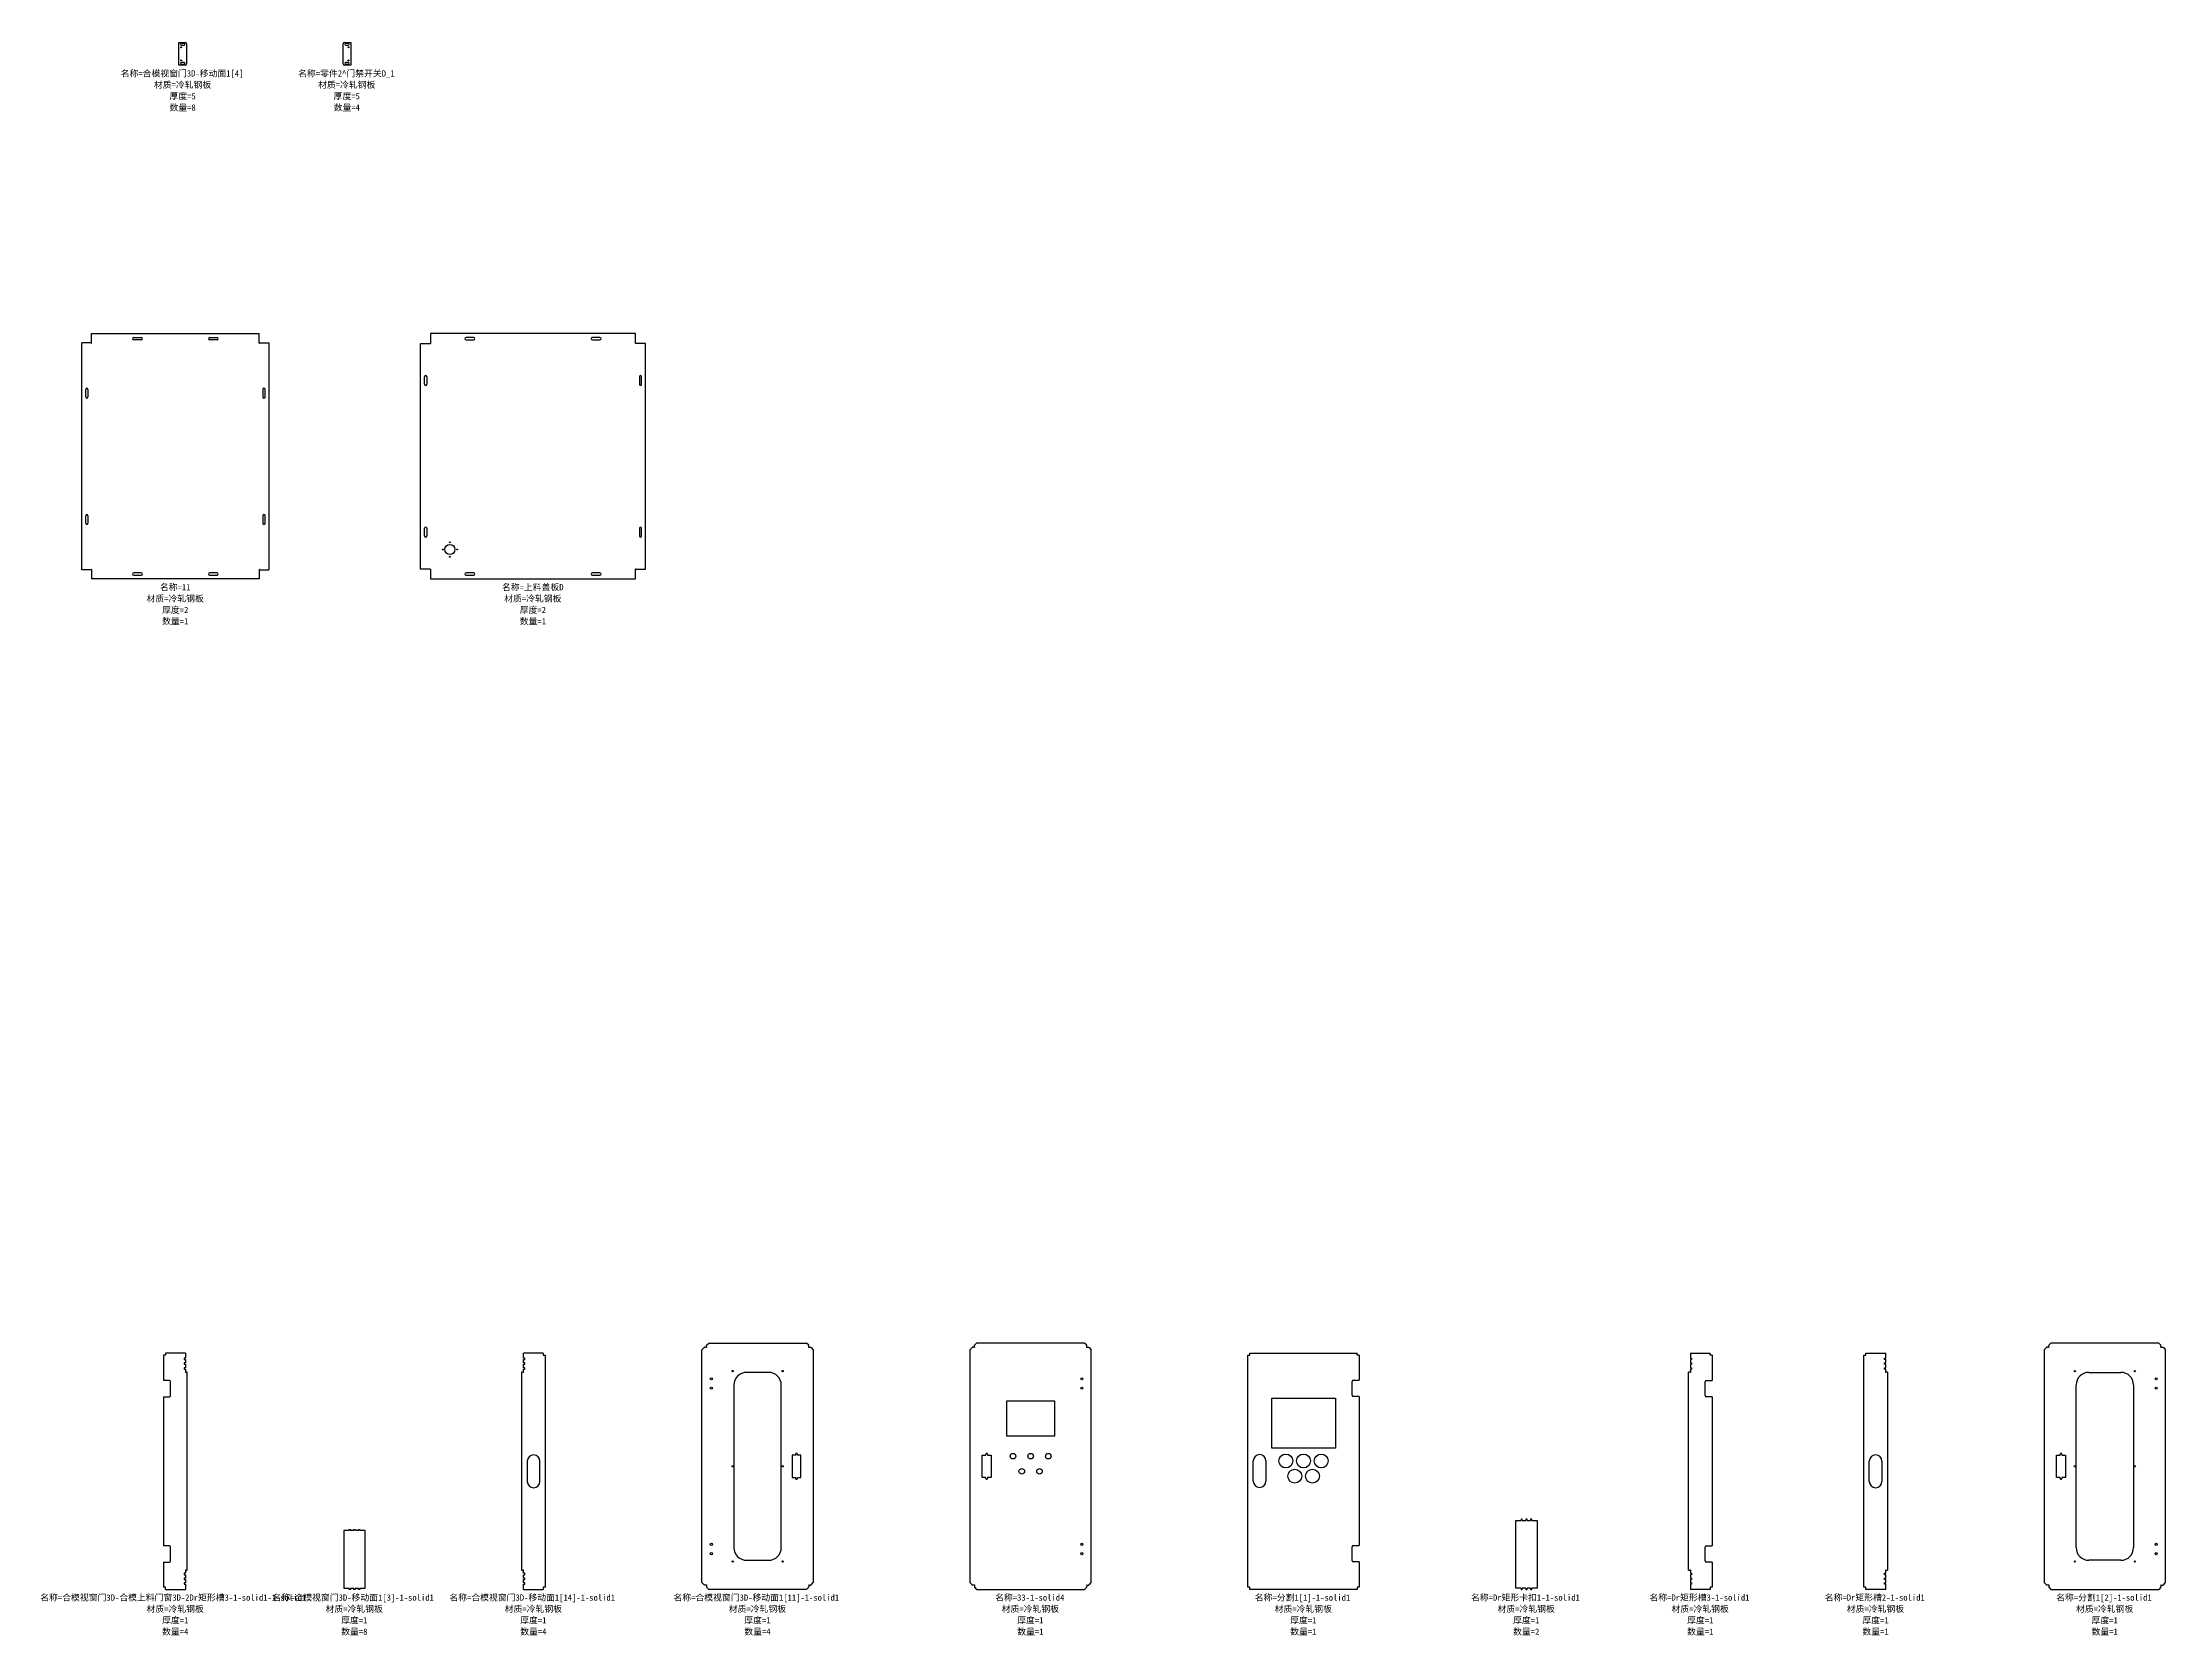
# Model space of a CAD drawing. Header units: millimetres. Extents: x -526 to 7881, y -8183 to -1876.
import ezdxf

# ---------------------------------------------------------------- set-up
doc = ezdxf.new("R2010")
doc.units = ezdxf.units.MM
doc.layers.add('零件信息', color=131, linetype='Continuous')
doc.styles.add('SLDTEXTSTYLE1', font='', dxfattribs={"bigfont": 'bigfont'})
doc.styles.get('SLDTEXTSTYLE1').set_extended_font_data('宋体')

msp = doc.modelspace()

# ---------------------------------------------------------------- linework, layer by layer
at = {"color": 7, "linetype": 'Continuous', "lineweight": 25}
for p, q in [((14.3, -1966), (14.3, -1876)), ((14.3, -1876), (39.3, -1876)), ((34.3, -1880), (24.3, -1880)), ((24.3, -1887), (34.3, -1887)), ((44.3, -1881), (44.3, -1961)), ((664.3, -1961), (664.3, -1881)), ((669.3, -1876), (694.3, -1876)), ((684.3, -1880), (674.3, -1880)), ((674.3, -1887), (684.3, -1887)), ((694.3, -1876), (694.3, -1966)), ((39.3, -1966), (14.3, -1966)), ((34.3, -1955), (24.3, -1955)), ((24.3, -1962), (34.3, -1962)), ((694.3, -1966), (669.3, -1966)), ((684.3, -1955), (674.3, -1955)), ((674.3, -1962), (684.3, -1962)), ((-370.6, -3963.4), (-370.6, -3065.4)), ((-333.3, -3065.4), (-370.6, -3065.4)), ((-333.3, -3066.1), (-333.3, -3065.4)), ((-333.3, -3066.1), (-331.7, -3066.1)), ((-331.7, -3066.1), (-331.7, -3028.8)), ((-331.7, -3028.8), (331.7, -3028.8)), ((-165, -3044.3), (-135, -3044.3)), ((-135, -3053.3), (-165, -3053.3)), ((135, -3044.3), (165, -3044.3)), ((165, -3053.3), (135, -3053.3)), ((331.7, -3066.1), (331.7, -3028.8)), ((331.7, -3066.1), (333.3, -3066.1)), ((333.3, -3066.1), (333.3, -3065.4)), ((333.3, -3065.4), (370.6, -3065.4)), ((370.6, -3065.4), (370.6, -3963.4)), ((970.6, -3960.7), (970.6, -3068.1)), ((970.6, -3068.1), (1007.9, -3068.1)), ((1007.9, -3068.1), (1009.9, -3068.1)), ((1009.9, -3028.8), (1009.9, -3066.1)), ((1822.5, -3028.8), (1009.9, -3028.8)), ((1009.9, -3066.1), (1009.9, -3068.1)), ((1009.9, -3068.1), (1009.9, -3068.1)), ((1181.2, -3044.3), (1151.2, -3044.3)), ((1151.2, -3053.3), (1181.2, -3053.3)), ((1681.2, -3044.3), (1651.2, -3044.3)), ((1651.2, -3053.3), (1681.2, -3053.3)), ((1822.5, -3066.1), (1822.5, -3028.8)), ((1822.5, -3066.1), (1822.5, -3068.1)), ((1822.5, -3068.1), (1822.5, -3068.1)), ((1824.5, -3068.1), (1822.5, -3068.1)), ((1861.8, -3068.1), (1824.5, -3068.1)), ((1861.8, -3960.7), (1861.8, -3068.1)), ((-355.1, -3279.4), (-355.1, -3249.4)), ((-346.1, -3249.4), (-346.1, -3279.4)), ((346.1, -3249.4), (346.1, -3279.4)), ((355.1, -3279.4), (355.1, -3249.4)), ((986.1, -3229.4), (986.1, -3199.4)), ((995.1, -3199.4), (995.1, -3229.4)), ((1837.3, -3199.4), (1837.3, -3229.4)), ((1846.3, -3229.4), (1846.3, -3199.4)), ((-355.1, -3779.4), (-355.1, -3749.4)), ((-346.1, -3749.4), (-346.1, -3779.4)), ((346.1, -3749.4), (346.1, -3779.4)), ((355.1, -3779.4), (355.1, -3749.4)), ((986.1, -3829.4), (986.1, -3799.4)), ((995.1, -3799.4), (995.1, -3829.4)), ((1837.3, -3799.4), (1837.3, -3829.4)), ((1846.3, -3829.4), (1846.3, -3799.4)), ((-333.3, -3963.4), (-370.6, -3963.4)), ((-331.7, -3962.7), (-333.3, -3962.7)), ((-333.3, -3962.7), (-333.3, -3963.4)), ((-331.7, -3962.7), (-331.7, -4000)), ((331.7, -4000), (-331.7, -4000)), ((-135, -3975.5), (-165, -3975.5)), ((-165, -3984.5), (-135, -3984.5)), ((165, -3975.5), (135, -3975.5)), ((135, -3984.5), (165, -3984.5)), ((333.3, -3962.7), (331.7, -3962.7)), ((331.7, -3962.7), (331.7, -4000)), ((333.3, -3962.7), (333.3, -3963.4)), ((333.3, -3963.4), (370.6, -3963.4)), ((1007.9, -3960.7), (970.6, -3960.7)), ((1007.9, -3960.7), (1009.9, -3960.7)), ((1009.9, -3962.7), (1009.9, -3960.7)), ((1009.9, -3960.7), (1009.9, -3960.7)), ((1009.9, -3962.7), (1009.9, -4000)), ((1009.9, -4000), (1822.5, -4000)), ((1181.2, -3975.5), (1151.2, -3975.5)), ((1151.2, -3984.5), (1181.2, -3984.5)), ((1681.2, -3975.5), (1651.2, -3975.5)), ((1651.2, -3984.5), (1681.2, -3984.5)), ((1824.5, -3960.7), (1822.5, -3960.7)), ((1822.5, -3960.7), (1822.5, -3960.7)), ((1822.5, -3962.7), (1822.5, -3960.7)), ((1822.5, -4000), (1822.5, -3962.7)), ((1824.5, -3960.7), (1861.8, -3960.7)), ((2094, -7042.9), (2085.3, -7051.6)), ((2085.3, -7973.2), (2085.3, -7051.6)), ((2094, -7043.4), (2094, -7042.9)), ((2094.9, -7043.1), (2094, -7043.4)), ((2094.9, -7041.4), (2094.9, -7043.1)), ((2102.3, -7041.4), (2094.9, -7041.4)), ((2102.3, -7043.1), (2102.3, -7041.4)), ((2103.2, -7042.7), (2102.3, -7043.1)), ((2103.2, -7041.8), (2103.2, -7034.4)), ((2103.2, -7034.4), (2103.6, -7034.4)), ((2103.6, -7041.8), (2103.2, -7041.8)), ((2103.6, -7041.8), (2103.2, -7042.7)), ((2103.4, -7033.5), (2112.1, -7024.8)), ((2103.9, -7033.5), (2103.4, -7033.5)), ((2103.9, -7033.5), (2103.6, -7034.4)), ((2112.1, -7024.8), (2499.1, -7024.8)), ((2507.8, -7033.5), (2499.1, -7024.8)), ((2507.4, -7033.5), (2507.8, -7033.5)), ((2507.7, -7034.4), (2507.4, -7033.5)), ((2508.1, -7034.4), (2507.7, -7034.4)), ((2507.7, -7041.8), (2508.1, -7041.8)), ((2508.1, -7042.7), (2507.7, -7041.8)), ((2508.1, -7041.8), (2508.1, -7034.4)), ((2509, -7043.1), (2508.1, -7042.7)), ((2509, -7043.1), (2509, -7041.4)), ((2509, -7041.4), (2516.4, -7041.4)), ((2516.4, -7041.4), (2516.4, -7043.1)), ((2517.3, -7043.4), (2516.4, -7043.1)), ((2517.3, -7043.4), (2517.3, -7042.9)), ((2517.3, -7042.9), (2526, -7051.6)), ((2526, -7051.6), (2526, -7973.2)), ((3154.7, -7042.9), (3146, -7051.6)), ((3146, -7051.6), (3146, -7973.2)), ((3154.7, -7043.4), (3154.7, -7042.9)), ((3155.6, -7043.1), (3154.7, -7043.4)), ((3155.6, -7041.4), (3155.6, -7043.1)), ((3163, -7041.4), (3155.6, -7041.4)), ((3163, -7043.1), (3163, -7041.4)), ((3163.9, -7042.7), (3163, -7043.1)), ((3163.9, -7041.8), (3163.9, -7034.4)), ((3163.9, -7034.4), (3164.3, -7034.4)), ((3164.3, -7041.8), (3163.9, -7042.7)), ((3164.3, -7041.8), (3163.9, -7041.8)), ((3164.1, -7033.5), (3172.8, -7024.8)), ((3164.6, -7033.5), (3164.1, -7033.5)), ((3164.6, -7033.5), (3164.3, -7034.4)), ((3599.9, -7024.8), (3172.8, -7024.8)), ((3608.6, -7033.5), (3599.9, -7024.8)), ((3608.1, -7033.5), (3608.6, -7033.5)), ((3608.4, -7034.4), (3608.1, -7033.5)), ((3608.8, -7034.4), (3608.4, -7034.4)), ((3608.4, -7041.8), (3608.8, -7041.8)), ((3608.8, -7042.7), (3608.4, -7041.8)), ((3608.8, -7041.8), (3608.8, -7034.4)), ((3609.7, -7043.1), (3608.8, -7042.7)), ((3609.7, -7043.1), (3609.7, -7041.4)), ((3609.7, -7041.4), (3617.1, -7041.4)), ((3617.1, -7041.4), (3617.1, -7043.1)), ((3618, -7043.4), (3617.1, -7043.1)), ((3618, -7043.4), (3618, -7042.9)), ((3618, -7042.9), (3626.7, -7051.6)), ((3626.7, -7973.2), (3626.7, -7051.6)), ((7408.8, -7043.1), (7400.1, -7051.8)), ((7400.1, -7051.8), (7400.1, -7973)), ((7408.8, -7043.4), (7408.8, -7043.1)), ((7409.7, -7043.1), (7408.8, -7043.4)), ((7409.7, -7041.4), (7409.7, -7043.1)), ((7417.1, -7041.4), (7409.7, -7041.4)), ((7417.1, -7043.1), (7417.1, -7041.4)), ((7418, -7042.7), (7417.1, -7043.1)), ((7418.4, -7041.8), (7418, -7042.7)), ((7418.2, -7041.8), (7418.2, -7034.4)), ((7418.2, -7034.4), (7418.4, -7034.4)), ((7418.4, -7041.8), (7418.2, -7041.8)), ((7418.3, -7033.5), (7427, -7024.8)), ((7418.7, -7033.5), (7418.3, -7033.5)), ((7418.7, -7033.5), (7418.4, -7034.4)), ((7853.8, -7024.8), (7427, -7024.8)), ((7862.5, -7033.5), (7853.8, -7024.8)), ((7862.2, -7033.5), (7862.5, -7033.5)), ((7862.5, -7034.4), (7862.2, -7033.5)), ((7862.7, -7034.4), (7862.5, -7034.4)), ((7862.5, -7041.8), (7862.7, -7041.8)), ((7862.9, -7042.7), (7862.5, -7041.8)), ((7862.7, -7041.8), (7862.7, -7034.4)), ((7863.8, -7043.1), (7862.9, -7042.7)), ((7863.8, -7043.1), (7863.8, -7041.4)), ((7863.8, -7041.4), (7871.2, -7041.4)), ((7871.2, -7041.4), (7871.2, -7043.1)), ((7872.1, -7043.4), (7871.2, -7043.1)), ((7872.1, -7043.4), (7872.1, -7043.1)), ((7872.1, -7043.1), (7880.8, -7051.8)), ((7880.8, -7973), (7880.8, -7051.8)), ((-47, -7072.8), (-47, -7172.7)), ((-38.6, -7072.8), (-47, -7072.8)), ((-38.6, -7064.4), (-38.6, -7072.8)), ((39.7, -7064.4), (-38.6, -7064.4)), ((39.7, -7085.1), (34.7, -7085.1)), ((34.7, -7085.1), (34.7, -7090.5)), ((34.7, -7090.5), (39.7, -7090.5)), ((39.7, -7103.7), (34.7, -7103.7)), ((34.7, -7103.7), (34.7, -7109.1)), ((34.7, -7109.1), (39.7, -7109.1)), ((39.7, -7122.4), (34.7, -7122.4)), ((34.7, -7122.4), (34.7, -7127.8)), ((34.7, -7127.8), (39.7, -7127.8)), ((38.6, -7140.1), (39.7, -7140.1)), ((38.6, -7140.2), (38.6, -7140.1)), ((47, -7140.2), (38.6, -7140.2)), ((39.7, -7064.4), (39.7, -7085.1)), ((39.7, -7090.5), (39.7, -7103.7)), ((39.7, -7109.1), (39.7, -7122.4)), ((39.7, -7127.8), (39.7, -7140.1)), ((47, -7924.2), (47, -7140.2)), ((1371.2, -7140.2), (1371.2, -7924.2)), ((1379.7, -7140.2), (1371.2, -7140.2)), ((1378.5, -7085.1), (1378.5, -7064.4)), ((1456.8, -7064.4), (1378.5, -7064.4)), ((1383.5, -7085.1), (1378.5, -7085.1)), ((1378.5, -7103.7), (1378.5, -7090.5)), ((1378.5, -7090.5), (1383.5, -7090.5)), ((1383.5, -7103.7), (1378.5, -7103.7)), ((1378.5, -7122.4), (1378.5, -7109.1)), ((1378.5, -7109.1), (1383.5, -7109.1)), ((1383.5, -7122.4), (1378.5, -7122.4)), ((1378.5, -7140.1), (1378.5, -7127.8)), ((1378.5, -7127.8), (1383.5, -7127.8)), ((1378.5, -7140.1), (1379.7, -7140.1)), ((1379.7, -7140.1), (1379.7, -7140.2)), ((1383.5, -7090.5), (1383.5, -7085.1)), ((1383.5, -7109.1), (1383.5, -7103.7)), ((1383.5, -7127.8), (1383.5, -7122.4)), ((1456.8, -7064.4), (1456.8, -7072.8)), ((1456.8, -7072.8), (1465.3, -7072.8)), ((1465.3, -7991.6), (1465.3, -7072.8)), ((2349.4, -7140.9), (2261.9, -7140.9)), ((4246.7, -7991.6), (4246.7, -7072.8)), ((4246.7, -7072.8), (4255.1, -7072.8)), ((4255.1, -7072.8), (4255.1, -7064.4)), ((4255.1, -7064.4), (4679.3, -7064.4)), ((4679.3, -7072.8), (4679.3, -7064.4)), ((4687.8, -7072.8), (4679.3, -7072.8)), ((4687.8, -7072.8), (4687.8, -7171.7)), ((5991.9, -7924.2), (5991.9, -7140.2)), ((6000.4, -7140.2), (5991.9, -7140.2)), ((5999.2, -7064.4), (5999.2, -7085.1)), ((5999.2, -7064.4), (6077.5, -7064.4)), ((5999.2, -7085.1), (6004.2, -7085.1)), ((5999.2, -7090.5), (5999.2, -7103.7)), ((6004.2, -7090.5), (5999.2, -7090.5)), ((5999.2, -7103.7), (6004.2, -7103.7)), ((5999.2, -7109.1), (5999.2, -7122.4)), ((6004.2, -7109.1), (5999.2, -7109.1)), ((5999.2, -7122.4), (6004.2, -7122.4)), ((5999.2, -7127.8), (5999.2, -7140.1)), ((6004.2, -7127.8), (5999.2, -7127.8)), ((5999.2, -7140.1), (6000.4, -7140.1)), ((6000.4, -7140.1), (6000.4, -7140.2)), ((6004.2, -7085.1), (6004.2, -7090.5)), ((6004.2, -7103.7), (6004.2, -7109.1)), ((6004.2, -7122.4), (6004.2, -7127.8)), ((6077.5, -7072.8), (6077.5, -7064.4)), ((6086, -7072.8), (6077.5, -7072.8)), ((6086, -7072.8), (6086, -7172.7)), ((6686, -7991.6), (6686, -7072.8)), ((6686, -7072.8), (6694.4, -7072.8)), ((6694.4, -7072.8), (6694.4, -7064.4)), ((6694.4, -7064.4), (6772.8, -7064.4)), ((6767.8, -7085.1), (6772.8, -7085.1)), ((6767.8, -7090.5), (6767.8, -7085.1)), ((6772.8, -7090.5), (6767.8, -7090.5)), ((6767.8, -7103.7), (6772.8, -7103.7)), ((6767.8, -7109.1), (6767.8, -7103.7)), ((6772.8, -7109.1), (6767.8, -7109.1)), ((6767.8, -7122.4), (6772.8, -7122.4)), ((6767.8, -7127.8), (6767.8, -7122.4)), ((6772.8, -7127.8), (6767.8, -7127.8)), ((6771.6, -7140.1), (6772.8, -7140.1)), ((6771.6, -7140.2), (6771.6, -7140.1)), ((6780.1, -7140.2), (6771.6, -7140.2)), ((6772.8, -7085.1), (6772.8, -7064.4)), ((6772.8, -7103.7), (6772.8, -7090.5)), ((6772.8, -7122.4), (6772.8, -7109.1)), ((6772.8, -7140.1), (6772.8, -7127.8)), ((6780.1, -7140.2), (6780.1, -7924.2)), ((7576.7, -7140.9), (7704.2, -7140.9)), ((-23.8, -7172.7), (-47, -7172.7)), ((-18.8, -7232.7), (-18.8, -7177.7)), ((2211.9, -7190.9), (2211.9, -7834.9)), ((2399.4, -7834.9), (2399.4, -7190.9)), ((4659.5, -7231.7), (4659.5, -7176.7)), ((4664.5, -7171.7), (4687.8, -7171.7)), ((6057.7, -7232.7), (6057.7, -7177.7)), ((6062.7, -7172.7), (6086, -7172.7)), ((7526.7, -7834.9), (7526.7, -7190.9)), ((7754.2, -7190.9), (7754.2, -7834.9)), ((-47, -7237.7), (-47, -7827.7)), ((-47, -7237.7), (-23.8, -7237.7)), ((3482.6, -7254.9), (3290.6, -7254.9)), ((3290.6, -7254.9), (3290.6, -7392.9)), ((3482.6, -7392.9), (3482.6, -7254.9)), ((4341.5, -7243.7), (4593.5, -7243.7)), ((4341.5, -7441.7), (4341.5, -7243.7)), ((4593.5, -7243.7), (4593.5, -7441.7)), ((4687.8, -7236.7), (4664.5, -7236.7)), ((4687.8, -7236.7), (4687.8, -7826.7)), ((6086, -7237.7), (6062.7, -7237.7)), ((6086, -7237.7), (6086, -7827.7)), ((3290.6, -7392.9), (3482.6, -7392.9)), ((2455.9, -7468.9), (2441.9, -7468.9)), ((2441.9, -7468.9), (2441.9, -7556.9)), ((2455.9, -7464.9), (2455.9, -7468.9)), ((2462.9, -7468.9), (2462.9, -7464.9)), ((2476.9, -7468.9), (2462.9, -7468.9)), ((2476.9, -7556.9), (2476.9, -7468.9)), ((3195.1, -7468.9), (3209.1, -7468.9)), ((3195.1, -7556.9), (3195.1, -7468.9)), ((3209.1, -7468.9), (3209.1, -7464.9)), ((3216.1, -7464.9), (3216.1, -7468.9)), ((3216.1, -7468.9), (3230.1, -7468.9)), ((3230.1, -7468.9), (3230.1, -7556.9)), ((4593.5, -7441.7), (4341.5, -7441.7)), ((7449.2, -7468.9), (7463.2, -7468.9)), ((7449.2, -7556.9), (7449.2, -7468.9)), ((7463.2, -7468.9), (7463.2, -7464.9)), ((7470.2, -7464.9), (7470.2, -7468.9)), ((7470.2, -7468.9), (7484.2, -7468.9)), ((7484.2, -7468.9), (7484.2, -7556.9)), ((1393.5, -7492.7), (1393.5, -7572.7)), ((1443.5, -7572.7), (1443.5, -7492.7)), ((2441.9, -7556.9), (2455.9, -7556.9)), ((2455.9, -7556.9), (2455.9, -7560.9)), ((2462.9, -7560.9), (2462.9, -7556.9)), ((2462.9, -7556.9), (2476.9, -7556.9)), ((3209.1, -7556.9), (3195.1, -7556.9)), ((3209.1, -7560.9), (3209.1, -7556.9)), ((3216.1, -7556.9), (3216.1, -7560.9)), ((3230.1, -7556.9), (3216.1, -7556.9)), ((4268.5, -7571.7), (4268.5, -7491.7)), ((4318.5, -7491.7), (4318.5, -7571.7)), ((6707.8, -7572.7), (6707.8, -7492.7)), ((6757.8, -7492.7), (6757.8, -7572.7)), ((7463.2, -7556.9), (7449.2, -7556.9)), ((7463.2, -7560.9), (7463.2, -7556.9)), ((7470.2, -7556.9), (7470.2, -7560.9)), ((7484.2, -7556.9), (7470.2, -7556.9)), ((5307.8, -7995), (5307.8, -7727.5)), ((5307.8, -7727.5), (5328.7, -7727.5)), ((5333.7, -7722.5), (5328.7, -7722.5)), ((5328.7, -7722.5), (5328.7, -7727.5)), ((5333.7, -7727.5), (5333.7, -7722.5)), ((5333.7, -7727.5), (5347.3, -7727.5)), ((5352.3, -7722.5), (5347.3, -7722.5)), ((5347.3, -7722.5), (5347.3, -7727.5)), ((5352.3, -7727.5), (5352.3, -7722.5)), ((5352.3, -7727.5), (5365.9, -7727.5)), ((5370.9, -7722.5), (5365.9, -7722.5)), ((5365.9, -7722.5), (5365.9, -7727.5)), ((5370.9, -7727.5), (5370.9, -7722.5)), ((5370.9, -7727.5), (5391.9, -7727.5)), ((5391.9, -7727.5), (5391.9, -7995)), ((667.1, -7767.5), (667.1, -7995)), ((688, -7767.5), (667.1, -7767.5)), ((688, -7767.5), (688, -7762.5)), ((688, -7762.5), (693, -7762.5)), ((693, -7762.5), (693, -7767.5)), ((706.6, -7767.5), (693, -7767.5)), ((706.6, -7767.5), (706.6, -7762.5)), ((706.6, -7762.5), (711.6, -7762.5)), ((711.6, -7762.5), (711.6, -7767.5)), ((725.2, -7767.5), (711.6, -7767.5)), ((725.2, -7767.5), (725.2, -7762.5)), ((725.2, -7762.5), (730.2, -7762.5)), ((730.2, -7762.5), (730.2, -7767.5)), ((751.2, -7767.5), (730.2, -7767.5)), ((751.2, -7995), (751.2, -7767.5)), ((-23.8, -7827.7), (-47, -7827.7)), ((-47, -7892.7), (-47, -7991.6)), ((-47, -7892.7), (-23.8, -7892.7)), ((-18.8, -7887.7), (-18.8, -7832.7)), ((2261.9, -7884.9), (2349.4, -7884.9)), ((4659.5, -7886.7), (4659.5, -7831.7)), ((4664.5, -7826.7), (4687.8, -7826.7)), ((4687.8, -7891.7), (4664.5, -7891.7)), ((4687.8, -7891.7), (4687.8, -7991.6)), ((6057.7, -7887.7), (6057.7, -7832.7)), ((6062.7, -7827.7), (6086, -7827.7)), ((6086, -7892.7), (6062.7, -7892.7)), ((6086, -7892.7), (6086, -7991.6)), ((7704.2, -7884.9), (7576.7, -7884.9)), ((39.7, -7936.6), (34.7, -7936.6)), ((34.7, -7936.6), (34.7, -7942)), ((34.7, -7942), (39.7, -7942)), ((39.7, -7955.2), (34.7, -7955.2)), ((34.7, -7955.2), (34.7, -7960.6)), ((34.7, -7960.6), (39.7, -7960.6)), ((39.7, -7973.9), (34.7, -7973.9)), ((34.7, -7973.9), (34.7, -7979.3)), ((34.7, -7979.3), (39.7, -7979.3)), ((38.6, -7924.2), (47, -7924.2)), ((38.6, -7924.3), (38.6, -7924.2)), ((39.7, -7924.3), (38.6, -7924.3)), ((39.7, -7924.3), (39.7, -7936.6)), ((39.7, -7942), (39.7, -7955.2)), ((39.7, -7960.6), (39.7, -7973.9)), ((39.7, -7979.3), (39.7, -8000)), ((1371.2, -7924.2), (1379.7, -7924.2)), ((1378.5, -7936.6), (1378.5, -7924.3)), ((1379.7, -7924.3), (1378.5, -7924.3)), ((1383.5, -7936.6), (1378.5, -7936.6)), ((1378.5, -7955.2), (1378.5, -7942)), ((1378.5, -7942), (1383.5, -7942)), ((1383.5, -7955.2), (1378.5, -7955.2)), ((1378.5, -7973.9), (1378.5, -7960.6)), ((1378.5, -7960.6), (1383.5, -7960.6)), ((1383.5, -7973.9), (1378.5, -7973.9)), ((1378.5, -8000), (1378.5, -7979.3)), ((1378.5, -7979.3), (1383.5, -7979.3)), ((1379.7, -7924.2), (1379.7, -7924.3)), ((1383.5, -7942), (1383.5, -7936.6)), ((1383.5, -7960.6), (1383.5, -7955.2)), ((1383.5, -7979.3), (1383.5, -7973.9)), ((2094, -7981.9), (2085.3, -7973.2)), ((2094, -7981.4), (2094.9, -7981.7)), ((2094, -7981.4), (2094, -7981.9)), ((2094.9, -7983.4), (2094.9, -7981.7)), ((2102.3, -7983.4), (2094.9, -7983.4)), ((2102.3, -7981.7), (2102.3, -7983.4)), ((2102.3, -7981.7), (2103.2, -7982.1)), ((2103.2, -7982.1), (2103.6, -7983)), ((2103.2, -7983), (2103.2, -7990.4)), ((2103.6, -7983), (2103.2, -7983)), ((2507.7, -7983), (2508.1, -7982.1)), ((2507.7, -7983), (2508.1, -7983)), ((2508.1, -7982.1), (2509, -7981.7)), ((2508.1, -7983), (2508.1, -7990.4)), ((2509, -7981.7), (2509, -7983.4)), ((2509, -7983.4), (2516.4, -7983.4)), ((2516.4, -7981.7), (2517.3, -7981.4)), ((2516.4, -7983.4), (2516.4, -7981.7)), ((2517.3, -7981.9), (2526, -7973.2)), ((2517.3, -7981.4), (2517.3, -7981.9)), ((3154.7, -7981.9), (3146, -7973.2)), ((3154.7, -7981.4), (3155.6, -7981.7)), ((3154.7, -7981.4), (3154.7, -7981.9)), ((3155.6, -7983.4), (3155.6, -7981.7)), ((3163, -7983.4), (3155.6, -7983.4)), ((3163, -7981.7), (3163, -7983.4)), ((3163, -7981.7), (3163.9, -7982.1)), ((3163.9, -7982.1), (3164.3, -7983)), ((3163.9, -7983), (3163.9, -7990.4)), ((3164.3, -7983), (3163.9, -7983)), ((3608.4, -7983), (3608.8, -7982.1)), ((3608.4, -7983), (3608.8, -7983)), ((3608.8, -7982.1), (3609.7, -7981.7)), ((3608.8, -7983), (3608.8, -7990.4)), ((3609.7, -7981.7), (3609.7, -7983.4)), ((3609.7, -7983.4), (3617.1, -7983.4)), ((3617.1, -7981.7), (3618, -7981.4)), ((3617.1, -7983.4), (3617.1, -7981.7)), ((3618, -7981.9), (3626.7, -7973.2)), ((3618, -7981.4), (3618, -7981.9)), ((5991.9, -7924.2), (6000.4, -7924.2)), ((5999.2, -7924.3), (5999.2, -7936.6)), ((6000.4, -7924.3), (5999.2, -7924.3)), ((5999.2, -7936.6), (6004.2, -7936.6)), ((5999.2, -7942), (5999.2, -7955.2)), ((6004.2, -7942), (5999.2, -7942)), ((5999.2, -7955.2), (6004.2, -7955.2)), ((5999.2, -7960.6), (5999.2, -7973.9)), ((6004.2, -7960.6), (5999.2, -7960.6)), ((5999.2, -7973.9), (6004.2, -7973.9)), ((5999.2, -7979.3), (5999.2, -8000)), ((6004.2, -7979.3), (5999.2, -7979.3)), ((6000.4, -7924.2), (6000.4, -7924.3)), ((6004.2, -7936.6), (6004.2, -7942)), ((6004.2, -7955.2), (6004.2, -7960.6)), ((6004.2, -7973.9), (6004.2, -7979.3)), ((6767.8, -7936.6), (6772.8, -7936.6)), ((6767.8, -7942), (6767.8, -7936.6)), ((6772.8, -7942), (6767.8, -7942)), ((6767.8, -7955.2), (6772.8, -7955.2)), ((6767.8, -7960.6), (6767.8, -7955.2)), ((6772.8, -7960.6), (6767.8, -7960.6)), ((6767.8, -7973.9), (6772.8, -7973.9)), ((6767.8, -7979.3), (6767.8, -7973.9)), ((6772.8, -7979.3), (6767.8, -7979.3)), ((6771.6, -7924.3), (6771.6, -7924.2)), ((6771.6, -7924.2), (6780.1, -7924.2)), ((6772.8, -7924.3), (6771.6, -7924.3)), ((6772.8, -7936.6), (6772.8, -7924.3)), ((6772.8, -7955.2), (6772.8, -7942)), ((6772.8, -7973.9), (6772.8, -7960.6)), ((6772.8, -8000), (6772.8, -7979.3)), ((7408.8, -7981.7), (7400.1, -7973)), ((7408.8, -7981.4), (7409.7, -7981.7)), ((7408.8, -7981.4), (7408.8, -7981.7)), ((7409.7, -7983.4), (7409.7, -7981.7)), ((7417.1, -7983.4), (7409.7, -7983.4)), ((7417.1, -7981.7), (7417.1, -7983.4)), ((7417.1, -7981.7), (7418, -7982.1)), ((7418, -7982.1), (7418.4, -7983)), ((7418.2, -7983), (7418.2, -7990.4)), ((7418.4, -7983), (7418.2, -7983)), ((7862.5, -7983), (7862.9, -7982.1)), ((7862.5, -7983), (7862.7, -7983)), ((7862.7, -7983), (7862.7, -7990.4)), ((7862.9, -7982.1), (7863.8, -7981.7)), ((7863.8, -7981.7), (7863.8, -7983.4)), ((7863.8, -7983.4), (7871.2, -7983.4)), ((7871.2, -7981.7), (7872.1, -7981.4)), ((7871.2, -7983.4), (7871.2, -7981.7)), ((7872.1, -7981.7), (7880.8, -7973)), ((7872.1, -7981.4), (7872.1, -7981.7)), ((-38.6, -7991.6), (-47, -7991.6)), ((-38.6, -8000), (-38.6, -7991.6)), ((-38.6, -8000), (39.7, -8000)), ((667.1, -7995), (688, -7995)), ((688, -8000), (688, -7995)), ((693, -8000), (688, -8000)), ((693, -7995), (706.6, -7995)), ((693, -7995), (693, -8000)), ((706.6, -8000), (706.6, -7995)), ((711.6, -8000), (706.6, -8000)), ((711.6, -7995), (725.2, -7995)), ((711.6, -7995), (711.6, -8000)), ((725.2, -8000), (725.2, -7995)), ((730.2, -8000), (725.2, -8000)), ((730.2, -7995), (730.2, -8000)), ((730.2, -7995), (751.2, -7995)), ((1378.5, -8000), (1456.8, -8000)), ((1465.3, -7991.6), (1456.8, -7991.6)), ((1456.8, -7991.6), (1456.8, -8000)), ((2103.2, -7990.4), (2103.6, -7990.4)), ((2103.4, -7991.3), (2112.1, -8000)), ((2103.9, -7991.3), (2103.4, -7991.3)), ((2103.6, -7990.4), (2103.9, -7991.3)), ((2499.1, -8000), (2112.1, -8000)), ((2507.8, -7991.3), (2499.1, -8000)), ((2507.4, -7991.3), (2507.7, -7990.4)), ((2507.4, -7991.3), (2507.8, -7991.3)), ((2508.1, -7990.4), (2507.7, -7990.4)), ((3163.9, -7990.4), (3164.3, -7990.4)), ((3164.1, -7991.3), (3172.8, -8000)), ((3164.6, -7991.3), (3164.1, -7991.3)), ((3164.3, -7990.4), (3164.6, -7991.3)), ((3172.8, -8000), (3599.9, -8000)), ((3608.6, -7991.3), (3599.9, -8000)), ((3608.1, -7991.3), (3608.4, -7990.4)), ((3608.1, -7991.3), (3608.6, -7991.3)), ((3608.8, -7990.4), (3608.4, -7990.4)), ((4255.1, -7991.6), (4246.7, -7991.6)), ((4255.1, -8000), (4255.1, -7991.6)), ((4679.3, -8000), (4255.1, -8000)), ((4687.8, -7991.6), (4679.3, -7991.6)), ((4679.3, -7991.6), (4679.3, -8000)), ((5328.7, -7995), (5307.8, -7995)), ((5328.7, -7995), (5328.7, -8000)), ((5328.7, -8000), (5333.7, -8000)), ((5333.7, -8000), (5333.7, -7995)), ((5347.3, -7995), (5333.7, -7995)), ((5347.3, -7995), (5347.3, -8000)), ((5347.3, -8000), (5352.3, -8000)), ((5352.3, -8000), (5352.3, -7995)), ((5365.9, -7995), (5352.3, -7995)), ((5365.9, -7995), (5365.9, -8000)), ((5365.9, -8000), (5370.9, -8000)), ((5370.9, -8000), (5370.9, -7995)), ((5391.9, -7995), (5370.9, -7995)), ((6077.5, -8000), (5999.2, -8000)), ((6086, -7991.6), (6077.5, -7991.6)), ((6077.5, -7991.6), (6077.5, -8000)), ((6694.4, -7991.6), (6686, -7991.6)), ((6694.4, -8000), (6694.4, -7991.6)), ((6772.8, -8000), (6694.4, -8000)), ((7418.2, -7990.4), (7418.4, -7990.4)), ((7418.3, -7991.3), (7427, -8000)), ((7418.7, -7991.3), (7418.3, -7991.3)), ((7418.4, -7990.4), (7418.7, -7991.3)), ((7427, -8000), (7853.8, -8000)), ((7862.5, -7991.3), (7853.8, -8000)), ((7862.2, -7991.3), (7862.5, -7990.4)), ((7862.2, -7991.3), (7862.5, -7991.3)), ((7862.7, -7990.4), (7862.5, -7990.4))]:
    msp.add_line(p, q, dxfattribs=at)
for centre, radius in [((23.1, -1895), 1.65), ((685.4, -1895), 1.65), ((23.1, -1947), 1.65), ((685.4, -1947), 1.65), ((1087.2, -3883.4), 20), ((1087.2, -3854.9), 1.65), ((1058.7, -3883.4), 1.65), ((1087.2, -3911.9), 1.65), ((1115.7, -3883.4), 1.65), ((2206.9, -7135.9), 2.5), ((2404.4, -7135.9), 2.5), ((7521.7, -7135.9), 2.5), ((7759.2, -7135.9), 2.5), ((2122.4, -7166.9), 4.15), ((2122.4, -7203.9), 4.15), ((3589.6, -7166.9), 4.15), ((3589.6, -7203.9), 4.15), ((7843.7, -7166.9), 4.15), ((7843.7, -7203.9), 4.15), ((3316.6, -7472.9), 11), ((3386.6, -7472.9), 11), ((3456.6, -7472.9), 11), ((4397.5, -7491.7), 27.5), ((4467.5, -7491.7), 27.5), ((4537.5, -7491.7), 27.5), ((2206.9, -7512.9), 2.5), ((2404.4, -7512.9), 2.5), ((3351.6, -7532.9), 11), ((3421.6, -7532.9), 11), ((4432.5, -7551.7), 27.5), ((4502.5, -7551.7), 27.5), ((7521.7, -7512.9), 2.5), ((7759.2, -7512.9), 2.5), ((2122.4, -7821.9), 4.15), ((3589.6, -7821.9), 4.15), ((7843.7, -7821.9), 4.15), ((2122.4, -7858.9), 4.15), ((2206.9, -7889.9), 2.5), ((2404.4, -7889.9), 2.5), ((3589.6, -7858.9), 4.15), ((7521.7, -7889.9), 2.5), ((7759.2, -7889.9), 2.5), ((7843.7, -7858.9), 4.15)]:
    msp.add_circle(centre, radius, dxfattribs=at)
for centre, radius, start, end in [((24.3, -1883.5), 3.5, 90, 270), ((34.3, -1883.5), 3.5, 270, 90), ((39.3, -1881), 5, 0, 90), ((669.3, -1881), 5, 90, 180), ((674.3, -1883.5), 3.5, 90, 270), ((684.3, -1883.5), 3.5, 270, 90), ((24.3, -1958.5), 3.5, 90, 270), ((34.3, -1958.5), 3.5, 270, 90), ((39.3, -1961), 5, 270, 0), ((669.3, -1961), 5, 180, 270), ((674.3, -1958.5), 3.5, 90, 270), ((684.3, -1958.5), 3.5, 270, 90), ((-165, -3048.8), 4.5, 90, 270), ((-135, -3048.8), 4.5, 270, 90), ((135, -3048.8), 4.5, 90, 270), ((165, -3048.8), 4.5, 270, 90), ((1151.2, -3048.8), 4.5, 90, 270), ((1181.2, -3048.8), 4.5, 270, 90), ((1651.2, -3048.8), 4.5, 90, 270), ((1681.2, -3048.8), 4.5, 270, 90), ((-350.6, -3249.4), 4.5, 0, 180), ((350.6, -3249.4), 4.5, 0, 180), ((990.6, -3199.4), 4.5, 0, 180), ((990.6, -3229.4), 4.5, 180, 0), ((1841.8, -3199.4), 4.5, 0, 180), ((1841.8, -3229.4), 4.5, 180, 360), ((-350.6, -3279.4), 4.5, 180, 0), ((350.6, -3279.4), 4.5, 180, 0), ((-350.6, -3749.4), 4.5, 0, 180), ((-350.6, -3779.4), 4.5, 180, 0), ((350.6, -3749.4), 4.5, 0, 180), ((350.6, -3779.4), 4.5, 180, 0), ((990.6, -3799.4), 4.5, 0, 180), ((990.6, -3829.4), 4.5, 180, 0), ((1841.8, -3799.4), 4.5, 0, 180), ((1841.8, -3829.4), 4.5, 180, 0), ((-165, -3980), 4.5, 90, 270), ((-135, -3980), 4.5, 270, 90), ((135, -3980), 4.5, 90, 270), ((165, -3980), 4.5, 270, 90), ((1151.2, -3980), 4.5, 90, 270), ((1181.2, -3980), 4.5, 270, 90), ((1651.2, -3980), 4.5, 90, 270), ((1681.2, -3980), 4.5, 270, 90), ((2261.9, -7190.9), 50, 90, 180), ((2349.4, -7190.9), 50, 0, 90), ((7576.7, -7190.9), 50, 90, 180), ((7704.2, -7190.9), 50, 0, 90), ((-23.8, -7177.7), 5, 0, 90), ((4664.5, -7176.7), 5, 90, 180), ((6062.7, -7177.7), 5, 90, 180), ((-23.8, -7232.7), 5, 270, 0), ((4664.5, -7231.7), 5, 180, 270), ((6062.7, -7232.7), 5, 180, 270), ((1418.5, -7492.7), 25, 0, 180), ((2459.4, -7464.9), 3.5, 0, 180), ((3212.6, -7464.9), 3.5, 0, 180), ((4293.5, -7491.7), 25, 0, 180), ((6732.8, -7492.7), 25, 0, 180), ((7466.7, -7464.9), 3.5, 0, 180), ((2459.4, -7560.9), 3.5, 180, 0), ((3212.6, -7560.9), 3.5, 180, 0), ((7466.7, -7560.9), 3.5, 180, 0), ((1418.5, -7572.7), 25, 180, 0), ((4293.5, -7571.7), 25, 180, 0), ((6732.8, -7572.7), 25, 180, 0), ((-23.8, -7832.7), 5, 0, 90), ((-23.8, -7887.7), 5, 270, 0), ((2261.9, -7834.9), 50, 180, 270), ((2349.4, -7834.9), 50, 270, 0), ((4664.5, -7831.7), 5, 90, 180), ((4664.5, -7886.7), 5, 180, 270), ((6062.7, -7832.7), 5, 90, 180), ((6062.7, -7887.7), 5, 180, 270), ((7576.7, -7834.9), 50, 180, 270), ((7704.2, -7834.9), 50, 270, 0)]:
    msp.add_arc(centre, radius, start, end, dxfattribs=at)

# ---------------------------------------------------------------- texts
at = {"layer": '零件信息', "char_height": 25, "attachment_point": 2, "style": 'SLDTEXTSTYLE1'}
for s, insert in [('名称=合模视窗门3D-移动面1[4]', (26.4, -1986.1)), ('名称=零件2^ 门禁开关D_1', (677.1, -1986.1)), ('材质=冷轧钢板', (28.5, -2031.1)), ('厚度=5', (28.6, -2076.1)), ('材质=冷轧钢板', (678.5, -2031.1)), ('厚度=5', (678.6, -2076.1)), ('数量=8', (28.6, -2121.1)), ('数量=4', (678.6, -2121.1)), ('名称=11', (-0.9, -4020)), ('名称=上料盖板D', (1415.1, -4020)), ('材质=冷轧钢板', (-0.8, -4065)), ('厚度=2', (-0.7, -4110)), ('材质=冷轧钢板', (1415.4, -4065)), ('厚度=2', (1415.5, -4110)), ('数量=1', (-0.7, -4155)), ('数量=1', (1415.5, -4155)), ('名称=合模视窗门3D-合模上料门窗3D-2Dr矩形槽3-1-solid1-1-solid1', (-8.6, -8020)), ('材质=冷轧钢板', (-0.8, -8065)), ('名称=合模视窗门3D-移动面1[3]-1-solid1', (704, -8020)), ('材质=冷轧钢板', (708.3, -8065)), ('名称=合模视窗门3D-移动面1[14]-1-solid1', (1412.9, -8020)), ('材质=冷轧钢板', (1417.4, -8065)), ('名称=合模视窗门3D-移动面1[11]-1-solid1', (2300.3, -8020)), ('材质=冷轧钢板', (2304.8, -8065)), ('名称=33-1-solid4', (3383.2, -8020)), ('材质=冷轧钢板', (3385.5, -8065)), ('名称=分割1[1]-1-solid1', (4463.4, -8020)), ('材质=冷轧钢板', (4466.4, -8065)), ('名称=Dr矩形卡扣1-1-solid1', (5346.1, -8020)), ('材质=冷轧钢板', (5349, -8065)), ('名称=Dr矩形槽3-1-solid1', (6035.3, -8020)), ('材质=冷轧钢板', (6038.1, -8065)), ('名称=Dr矩形槽2-1-solid1', (6729.4, -8020)), ('材质=冷轧钢板', (6732.2, -8065)), ('名称=分割1[2]-1-solid1', (7636.7, -8020)), ('材质=冷轧钢板', (7639.6, -8065)), ('厚度=1', (-0.7, -8110)), ('数量=4', (-0.7, -8155)), ('厚度=1', (708.4, -8110)), ('数量=8', (708.4, -8155)), ('厚度=1', (1417.5, -8110)), ('数量=4', (1417.5, -8155)), ('厚度=1', (2304.9, -8110)), ('数量=4', (2304.9, -8155)), ('厚度=1', (3385.6, -8110)), ('数量=1', (3385.6, -8155)), ('厚度=1', (4466.5, -8110)), ('数量=1', (4466.5, -8155)), ('厚度=1', (5349.1, -8110)), ('数量=2', (5349.1, -8155)), ('厚度=1', (6038.3, -8110)), ('数量=1', (6038.3, -8155)), ('厚度=1', (6732.4, -8110)), ('数量=1', (6732.4, -8155)), ('厚度=1', (7639.8, -8110)), ('数量=1', (7639.8, -8155))]:
    msp.add_mtext(s, dxfattribs=dict(at, insert=insert))

doc.saveas('drawing.dxf')
